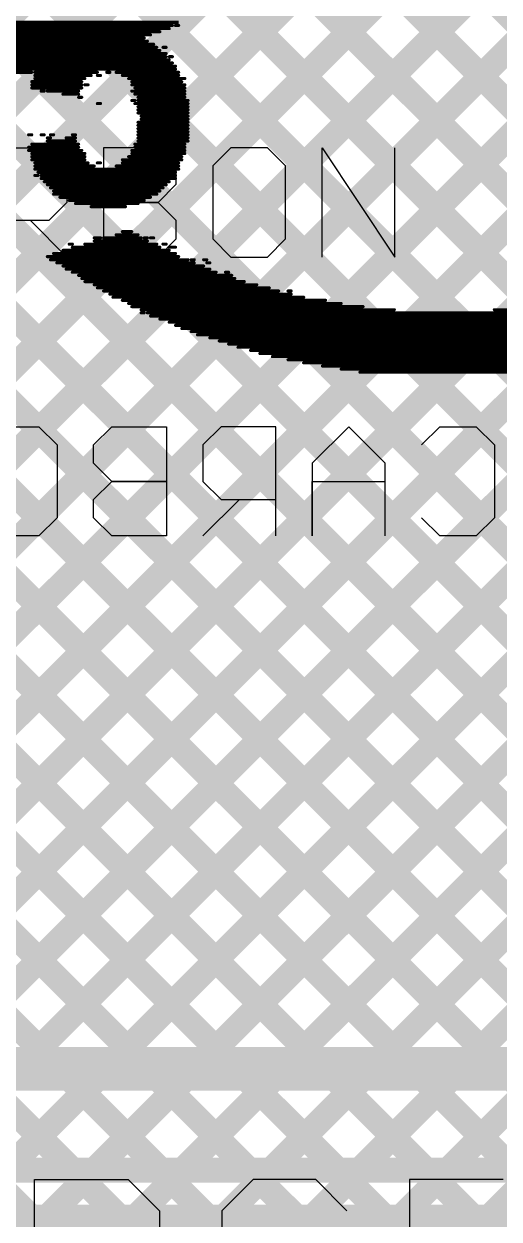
# Model space of a CAD drawing. Header units: millimetres. Extents: x 2.49 to 5.65, y 1.36 to 4.13.
# Drawn here: x 4.1105 to 4.2625, y 2.9293 to 3.3119 of the extents above; entities that cross this region are included whole.
import ezdxf

# ---------------------------------------------------------------- set-up
doc = ezdxf.new("R2010")
doc.units = ezdxf.units.MM
doc.header["$MEASUREMENT"] = 0
for name, color, linetype in [('BottomLayer', 5, 'Continuous'), ('BottomOverlay', 54, 'Continuous'), ('TopLayer', 1, 'Continuous'), ('TopOverlay', 2, 'Continuous')]:
    doc.layers.add(name, color=color, linetype=linetype)

msp = doc.modelspace()

# ---------------------------------------------------------------- linework, layer by layer
at = {"layer": 'BottomLayer', "const_width": 0.008}
for points in [[(3.74286, 2.4135), (5.17836, 3.849)], [(3.65044, 2.4625), (4.97694, 3.789)], [(3.6545, 2.55141), (4.89209, 3.789)], [(3.6545, 2.52313), (4.92037, 3.789)], [(3.6545, 2.55141), (4.89209, 3.789)], [(3.6545, 2.49484), (4.94866, 3.789)], [(3.6545, 2.83426), (4.60924, 3.789)], [(3.6545, 2.80597), (4.63753, 3.789)], [(3.6545, 2.77769), (4.66581, 3.789)], [(3.6545, 2.86254), (4.58096, 3.789)], [(3.6545, 2.5797), (4.8638, 3.789)], [(3.6545, 2.69283), (4.75067, 3.789)], [(3.6545, 2.66455), (4.77895, 3.789)], [(3.6545, 2.63627), (4.80723, 3.789)], [(3.6545, 2.7494), (4.6941, 3.789)], [(3.6545, 2.72112), (4.72238, 3.789)], [(3.6545, 2.60798), (4.83552, 3.789)], [(3.68103, 2.46481), (5.00522, 3.789)], [(3.70046, 2.45595), (5.03351, 3.789)], [(3.7062, 2.4334), (5.06179, 3.789)], [(3.71458, 2.4135), (5.09008, 3.789)], [(3.94571, 3.63448), (4.756, 2.82419)], [(3.93157, 3.62033), (4.756, 2.7959)], [(3.91743, 3.60619), (4.756, 2.76762)], [(3.90328, 3.59205), (4.756, 2.73933)], [(3.88914, 3.57791), (4.756, 2.71105)], [(3.875, 3.56376), (4.756, 2.68276)], [(3.86086, 3.54962), (4.756, 2.65448)], [(3.84671, 3.53548), (4.756, 2.6262)], [(3.83257, 3.52134), (4.756, 2.59791)], [(3.81843, 3.5072), (4.756, 2.56963)], [(3.80429, 3.49305), (4.756, 2.54134)], [(3.79015, 3.47891), (4.756, 2.51306)], [(3.776, 3.46477), (4.756, 2.48477)], [(3.76186, 3.45063), (4.756, 2.45649)], [(3.74772, 3.43649), (4.756, 2.42821)], [(3.73358, 3.42234), (4.756, 2.39992)], [(3.71944, 3.4082), (4.756, 2.37164)], [(3.70529, 3.39406), (4.756, 2.34335)], [(3.69115, 3.37992), (4.756, 2.31507)], [(3.67701, 3.36577), (4.756, 2.28678)]]:
    msp.add_lwpolyline(points, dxfattribs=at)
at = {"layer": 'BottomOverlay'}
for p, q in [((4.10361, 3.18299), (4.11527, 3.18299)), ((4.11527, 3.18299), (4.1211, 3.17716)), ((4.13276, 3.17716), (4.1386, 3.18299)), ((4.1386, 3.18299), (4.15609, 3.18299)), ((4.15609, 3.18299), (4.15609, 3.148)), ((4.17358, 3.18299), (4.16775, 3.17716)), ((4.19108, 3.18299), (4.17358, 3.18299)), ((4.19108, 3.148), (4.19108, 3.18299)), ((4.2144, 3.18299), (4.20274, 3.17133)), ((4.22607, 3.17133), (4.2144, 3.18299)), ((4.23773, 3.17716), (4.24356, 3.18299)), ((4.24356, 3.18299), (4.25523, 3.18299)), ((4.25523, 3.18299), (4.26106, 3.17716)), ((4.1211, 3.17716), (4.1211, 3.15383)), ((4.13276, 3.17133), (4.13276, 3.17716)), ((4.16775, 3.17716), (4.16775, 3.16549)), ((4.26106, 3.17716), (4.26106, 3.15383)), ((4.1386, 3.16549), (4.13276, 3.17133)), ((4.20274, 3.17133), (4.20274, 3.148)), ((4.22607, 3.148), (4.22607, 3.17133)), ((4.13276, 3.15966), (4.1386, 3.16549)), ((4.1386, 3.16549), (4.15609, 3.16549)), ((4.15609, 3.16549), (4.1386, 3.16549)), ((4.16775, 3.16549), (4.17358, 3.15966)), ((4.20274, 3.148), (4.20274, 3.16549)), ((4.20274, 3.16549), (4.22607, 3.16549)), ((4.13276, 3.15383), (4.13276, 3.15966)), ((4.17942, 3.15966), (4.16775, 3.148)), ((4.17358, 3.15966), (4.19108, 3.15966)), ((4.1211, 3.15383), (4.11527, 3.148)), ((4.1386, 3.148), (4.13276, 3.15383)), ((4.24356, 3.148), (4.23773, 3.15383)), ((4.26106, 3.15383), (4.25523, 3.148)), ((4.11527, 3.148), (4.10361, 3.148)), ((4.15609, 3.148), (4.1386, 3.148)), ((4.25523, 3.148), (4.24356, 3.148))]:
    msp.add_line(p, q, dxfattribs=at)
at = {"layer": 'BottomOverlay', "const_width": 0.001}
for points in [[(4.121, 3.30543), (4.152, 3.30543)], [(4.123, 3.30643), (4.15, 3.30643)], [(4.125, 3.30743), (4.148, 3.30743)], [(4.129, 3.30843), (4.144, 3.30843)], [(4.118, 3.30443), (4.119, 3.30443)], [(4.118, 3.30243), (4.156, 3.30243)], [(4.119, 3.30343), (4.154, 3.30343)], [(4.12, 3.30443), (4.153, 3.30443)], [(4.155, 3.30443), (4.156, 3.30443)], [(4.115, 3.29843), (4.159, 3.29843)], [(4.116, 3.30043), (4.157, 3.30043)], [(4.116, 3.29943), (4.158, 3.29943)], [(4.117, 3.30143), (4.156, 3.30143)], [(4.157, 3.30143), (4.158, 3.30143)], [(4.114, 3.29643), (4.134, 3.29643)], [(4.114, 3.29543), (4.132, 3.29543)], [(4.114, 3.29443), (4.13, 3.29443)], [(4.115, 3.29743), (4.159, 3.29743)], [(4.134, 3.29543), (4.135, 3.29543)], [(4.137, 3.29643), (4.138, 3.29643)], [(4.14, 3.29643), (4.16, 3.29643)], [(4.142, 3.29543), (4.16, 3.29543)], [(4.144, 3.29443), (4.162, 3.29443)], [(4.113, 3.29343), (4.129, 3.29343)], [(4.113, 3.29243), (4.129, 3.29243)], [(4.113, 3.29143), (4.129, 3.29143)], [(4.116, 3.29043), (4.117, 3.29043)], [(4.118, 3.29043), (4.128, 3.29043)], [(4.13, 3.29243), (4.131, 3.29243)], [(4.145, 3.29343), (4.161, 3.29343)], [(4.145, 3.29243), (4.162, 3.29243)], [(4.145, 3.29043), (4.162, 3.29043)], [(4.146, 3.29143), (4.162, 3.29143)], [(4.123, 3.28943), (4.128, 3.28943)], [(4.128, 3.28843), (4.129, 3.28843)], [(4.134, 3.28643), (4.135, 3.28643)], [(4.145, 3.28743), (4.146, 3.28743)], [(4.146, 3.28943), (4.162, 3.28943)], [(4.146, 3.28643), (4.163, 3.28643)], [(4.147, 3.28843), (4.162, 3.28843)], [(4.147, 3.28743), (4.163, 3.28743)], [(4.147, 3.28543), (4.163, 3.28543)], [(4.147, 3.28443), (4.163, 3.28443)], [(4.147, 3.28343), (4.163, 3.28343)], [(4.148, 3.28243), (4.163, 3.28243)], [(4.147, 3.28043), (4.163, 3.28043)], [(4.147, 3.27943), (4.163, 3.27943)], [(4.148, 3.28143), (4.163, 3.28143)], [(4.112, 3.27643), (4.113, 3.27643)], [(4.116, 3.27643), (4.117, 3.27643)], [(4.118, 3.27543), (4.119, 3.27543)], [(4.119, 3.27643), (4.12, 3.27643)], [(4.124, 3.27543), (4.127, 3.27543)], [(4.126, 3.27643), (4.127, 3.27643)], [(4.147, 3.27843), (4.163, 3.27843)], [(4.147, 3.27743), (4.163, 3.27743)], [(4.147, 3.27643), (4.163, 3.27643)], [(4.147, 3.27543), (4.163, 3.27543)], [(4.112, 3.27243), (4.128, 3.27243)], [(4.112, 3.27143), (4.129, 3.27143)], [(4.113, 3.27343), (4.128, 3.27343)], [(4.118, 3.27443), (4.127, 3.27443)], [(4.145, 3.27143), (4.162, 3.27143)], [(4.146, 3.27343), (4.162, 3.27343)], [(4.146, 3.27243), (4.162, 3.27243)], [(4.147, 3.27443), (4.163, 3.27443)], [(4.113, 3.27043), (4.13, 3.27043)], [(4.113, 3.26943), (4.13, 3.26943)], [(4.113, 3.26843), (4.13, 3.26843)], [(4.114, 3.26743), (4.131, 3.26743)], [(4.134, 3.26743), (4.135, 3.26743)], [(4.142, 3.26843), (4.161, 3.26843)], [(4.142, 3.26743), (4.16, 3.26743)], [(4.144, 3.26943), (4.161, 3.26943)], [(4.145, 3.27043), (4.162, 3.27043)], [(4.114, 3.26643), (4.133, 3.26643)], [(4.114, 3.26543), (4.16, 3.26543)], [(4.114, 3.26343), (4.115, 3.26343)], [(4.115, 3.26443), (4.159, 3.26443)], [(4.116, 3.26343), (4.159, 3.26343)], [(4.14, 3.26643), (4.16, 3.26643)], [(4.116, 3.26243), (4.159, 3.26243)], [(4.117, 3.26143), (4.157, 3.26143)], [(4.118, 3.26043), (4.156, 3.26043)], [(4.119, 3.25943), (4.155, 3.25943)], [(4.12, 3.25843), (4.154, 3.25843)], [(4.12, 3.25743), (4.153, 3.25743)], [(4.122, 3.25643), (4.151, 3.25643)], [(4.125, 3.25543), (4.149, 3.25543)], [(4.127, 3.25443), (4.147, 3.25443)], [(4.132, 3.25343), (4.143, 3.25343)], [(4.14, 3.24443), (4.147, 3.24443)], [(4.142, 3.24543), (4.145, 3.24543)], [(4.125, 3.24143), (4.126, 3.24143)], [(4.126, 3.24043), (4.154, 3.24043)], [(4.13, 3.24143), (4.153, 3.24143)], [(4.133, 3.24343), (4.135, 3.24343)], [(4.133, 3.24243), (4.15, 3.24243)], [(4.136, 3.24343), (4.148, 3.24343)], [(4.149, 3.24343), (4.15, 3.24343)], [(4.151, 3.24343), (4.152, 3.24343)], [(4.155, 3.24143), (4.156, 3.24143)], [(4.157, 3.24043), (4.159, 3.24043)], [(4.118, 3.23743), (4.16, 3.23743)], [(4.119, 3.23643), (4.163, 3.23643)], [(4.12, 3.23843), (4.159, 3.23843)], [(4.123, 3.23943), (4.157, 3.23943)], [(4.164, 3.23643), (4.165, 3.23643)], [(4.168, 3.23643), (4.169, 3.23643)], [(4.121, 3.23543), (4.165, 3.23543)], [(4.123, 3.23443), (4.168, 3.23443)], [(4.124, 3.23343), (4.17, 3.23343)], [(4.169, 3.23543), (4.17, 3.23543)], [(4.126, 3.23243), (4.172, 3.23243)], [(4.128, 3.23143), (4.177, 3.23143)], [(4.129, 3.23043), (4.178, 3.23043)], [(4.13, 3.22943), (4.181, 3.22943)], [(4.175, 3.23243), (4.176, 3.23243)], [(4.133, 3.22843), (4.185, 3.22843)], [(4.134, 3.22743), (4.189, 3.22743)], [(4.136, 3.22643), (4.192, 3.22643)], [(4.138, 3.22543), (4.196, 3.22543)], [(4.195, 3.22643), (4.196, 3.22643)], [(4.139, 3.22443), (4.2, 3.22443)], [(4.142, 3.22343), (4.207, 3.22343)], [(4.144, 3.22243), (4.212, 3.22243)], [(4.145, 3.22143), (4.219, 3.22143)], [(4.148, 3.22043), (4.229, 3.22043)], [(4.148, 3.21943), (4.149, 3.21943)], [(4.15, 3.21943), (4.339, 3.21943)], [(4.151, 3.21843), (4.337, 3.21843)], [(4.154, 3.21743), (4.335, 3.21743)], [(4.261, 3.22043), (4.342, 3.22043)], [(4.157, 3.21643), (4.333, 3.21643)], [(4.159, 3.21543), (4.33, 3.21543)], [(4.161, 3.21443), (4.327, 3.21443)], [(4.164, 3.21343), (4.325, 3.21343)], [(4.166, 3.21243), (4.322, 3.21243)], [(4.17, 3.21143), (4.319, 3.21143)], [(4.173, 3.21043), (4.316, 3.21043)], [(4.176, 3.20943), (4.313, 3.20943)], [(4.179, 3.20843), (4.31, 3.20843)], [(4.183, 3.20743), (4.306, 3.20743)], [(4.186, 3.20643), (4.303, 3.20643)], [(4.19, 3.20543), (4.299, 3.20543)], [(4.195, 3.20443), (4.295, 3.20443)], [(4.2, 3.20343), (4.289, 3.20343)], [(4.206, 3.20243), (4.283, 3.20243)], [(4.212, 3.20143), (4.277, 3.20143)], [(4.218, 3.20043), (4.27, 3.20043)]]:
    msp.add_lwpolyline(points, dxfattribs=at)
at = {"layer": 'BottomOverlay', "const_width": 0.0005}
for points in [[(4.12075, 3.30543, 1), (4.12125, 3.30543, 1)], [(4.12275, 3.30643, 1), (4.12325, 3.30643, 1)], [(4.12475, 3.30743, 1), (4.12525, 3.30743, 1)], [(4.12875, 3.30843, 1), (4.12925, 3.30843, 1)], [(4.14375, 3.30843, 1), (4.14425, 3.30843, 1)], [(4.14775, 3.30743, 1), (4.14825, 3.30743, 1)], [(4.14975, 3.30643, 1), (4.15025, 3.30643, 1)], [(4.15175, 3.30543, 1), (4.15225, 3.30543, 1)], [(4.11775, 3.30443, 1), (4.11825, 3.30443, 1)], [(4.11775, 3.30243, 1), (4.11825, 3.30243, 1)], [(4.11875, 3.30443, 1), (4.11925, 3.30443, 1)], [(4.11875, 3.30343, 1), (4.11925, 3.30343, 1)], [(4.11975, 3.30443, 1), (4.12025, 3.30443, 1)], [(4.15275, 3.30443, 1), (4.15325, 3.30443, 1)], [(4.15375, 3.30343, 1), (4.15425, 3.30343, 1)], [(4.15475, 3.30443, 1), (4.15525, 3.30443, 1)], [(4.15575, 3.30443, 1), (4.15625, 3.30443, 1)], [(4.15575, 3.30243, 1), (4.15625, 3.30243, 1)], [(4.11475, 3.29843, 1), (4.11525, 3.29843, 1)], [(4.11575, 3.30043, 1), (4.11625, 3.30043, 1)], [(4.11575, 3.29943, 1), (4.11625, 3.29943, 1)], [(4.11675, 3.30143, 1), (4.11725, 3.30143, 1)], [(4.15575, 3.30143, 1), (4.15625, 3.30143, 1)], [(4.15675, 3.30143, 1), (4.15725, 3.30143, 1)], [(4.15675, 3.30043, 1), (4.15725, 3.30043, 1)], [(4.15775, 3.30143, 1), (4.15825, 3.30143, 1)], [(4.15775, 3.29943, 1), (4.15825, 3.29943, 1)], [(4.15875, 3.29843, 1), (4.15925, 3.29843, 1)], [(4.11375, 3.29643, 1), (4.11425, 3.29643, 1)], [(4.11375, 3.29543, 1), (4.11425, 3.29543, 1)], [(4.11375, 3.29443, 1), (4.11425, 3.29443, 1)], [(4.11475, 3.29743, 1), (4.11525, 3.29743, 1)], [(4.12975, 3.29443, 1), (4.13025, 3.29443, 1)], [(4.13175, 3.29543, 1), (4.13225, 3.29543, 1)], [(4.13375, 3.29643, 1), (4.13425, 3.29643, 1)], [(4.13375, 3.29543, 1), (4.13425, 3.29543, 1)], [(4.13475, 3.29543, 1), (4.13525, 3.29543, 1)], [(4.13675, 3.29643, 1), (4.13725, 3.29643, 1)], [(4.13775, 3.29643, 1), (4.13825, 3.29643, 1)], [(4.13975, 3.29643, 1), (4.14025, 3.29643, 1)], [(4.14175, 3.29543, 1), (4.14225, 3.29543, 1)], [(4.14375, 3.29443, 1), (4.14425, 3.29443, 1)], [(4.15875, 3.29743, 1), (4.15925, 3.29743, 1)], [(4.15975, 3.29643, 1), (4.16025, 3.29643, 1)], [(4.15975, 3.29543, 1), (4.16025, 3.29543, 1)], [(4.16175, 3.29443, 1), (4.16225, 3.29443, 1)], [(4.11275, 3.29343, 1), (4.11325, 3.29343, 1)], [(4.11275, 3.29243, 1), (4.11325, 3.29243, 1)], [(4.11275, 3.29143, 1), (4.11325, 3.29143, 1)], [(4.11575, 3.29043, 1), (4.11625, 3.29043, 1)], [(4.11675, 3.29043, 1), (4.11725, 3.29043, 1)], [(4.11775, 3.29043, 1), (4.11825, 3.29043, 1)], [(4.12775, 3.29043, 1), (4.12825, 3.29043, 1)], [(4.12875, 3.29343, 1), (4.12925, 3.29343, 1)], [(4.12875, 3.29243, 1), (4.12925, 3.29243, 1)], [(4.12875, 3.29143, 1), (4.12925, 3.29143, 1)], [(4.12975, 3.29243, 1), (4.13025, 3.29243, 1)], [(4.13075, 3.29243, 1), (4.13125, 3.29243, 1)], [(4.14475, 3.29343, 1), (4.14525, 3.29343, 1)], [(4.14475, 3.29243, 1), (4.14525, 3.29243, 1)], [(4.14475, 3.29043, 1), (4.14525, 3.29043, 1)], [(4.14575, 3.29143, 1), (4.14625, 3.29143, 1)], [(4.16075, 3.29343, 1), (4.16125, 3.29343, 1)], [(4.16175, 3.29243, 1), (4.16225, 3.29243, 1)], [(4.16175, 3.29143, 1), (4.16225, 3.29143, 1)], [(4.16175, 3.29043, 1), (4.16225, 3.29043, 1)], [(4.12275, 3.28943, 1), (4.12325, 3.28943, 1)], [(4.12775, 3.28943, 1), (4.12825, 3.28943, 1)], [(4.12775, 3.28843, 1), (4.12825, 3.28843, 1)], [(4.12875, 3.28843, 1), (4.12925, 3.28843, 1)], [(4.13375, 3.28643, 1), (4.13425, 3.28643, 1)], [(4.13475, 3.28643, 1), (4.13525, 3.28643, 1)], [(4.14475, 3.28743, 1), (4.14525, 3.28743, 1)], [(4.14575, 3.28943, 1), (4.14625, 3.28943, 1)], [(4.14575, 3.28743, 1), (4.14625, 3.28743, 1)], [(4.14575, 3.28643, 1), (4.14625, 3.28643, 1)], [(4.14675, 3.28843, 1), (4.14725, 3.28843, 1)], [(4.14675, 3.28743, 1), (4.14725, 3.28743, 1)], [(4.16175, 3.28943, 1), (4.16225, 3.28943, 1)], [(4.16175, 3.28843, 1), (4.16225, 3.28843, 1)], [(4.16275, 3.28743, 1), (4.16325, 3.28743, 1)], [(4.16275, 3.28643, 1), (4.16325, 3.28643, 1)], [(4.14675, 3.28543, 1), (4.14725, 3.28543, 1)], [(4.14675, 3.28443, 1), (4.14725, 3.28443, 1)], [(4.14675, 3.28343, 1), (4.14725, 3.28343, 1)], [(4.14775, 3.28243, 1), (4.14825, 3.28243, 1)], [(4.16275, 3.28543, 1), (4.16325, 3.28543, 1)], [(4.16275, 3.28443, 1), (4.16325, 3.28443, 1)], [(4.16275, 3.28343, 1), (4.16325, 3.28343, 1)], [(4.16275, 3.28243, 1), (4.16325, 3.28243, 1)], [(4.14675, 3.28043, 1), (4.14725, 3.28043, 1)], [(4.14675, 3.27943, 1), (4.14725, 3.27943, 1)], [(4.14775, 3.28143, 1), (4.14825, 3.28143, 1)], [(4.16275, 3.28143, 1), (4.16325, 3.28143, 1)], [(4.16275, 3.28043, 1), (4.16325, 3.28043, 1)], [(4.16275, 3.27943, 1), (4.16325, 3.27943, 1)], [(4.11175, 3.27643, 1), (4.11225, 3.27643, 1)], [(4.11275, 3.27643, 1), (4.11325, 3.27643, 1)], [(4.11575, 3.27643, 1), (4.11625, 3.27643, 1)], [(4.11675, 3.27643, 1), (4.11725, 3.27643, 1)], [(4.11775, 3.27543, 1), (4.11825, 3.27543, 1)], [(4.11875, 3.27643, 1), (4.11925, 3.27643, 1)], [(4.11875, 3.27543, 1), (4.11925, 3.27543, 1)], [(4.11975, 3.27643, 1), (4.12025, 3.27643, 1)], [(4.12375, 3.27543, 1), (4.12425, 3.27543, 1)], [(4.12575, 3.27643, 1), (4.12625, 3.27643, 1)], [(4.12675, 3.27643, 1), (4.12725, 3.27643, 1)], [(4.12675, 3.27543, 1), (4.12725, 3.27543, 1)], [(4.14675, 3.27843, 1), (4.14725, 3.27843, 1)], [(4.14675, 3.27743, 1), (4.14725, 3.27743, 1)], [(4.14675, 3.27643, 1), (4.14725, 3.27643, 1)], [(4.14675, 3.27543, 1), (4.14725, 3.27543, 1)], [(4.16275, 3.27843, 1), (4.16325, 3.27843, 1)], [(4.16275, 3.27743, 1), (4.16325, 3.27743, 1)], [(4.16275, 3.27643, 1), (4.16325, 3.27643, 1)], [(4.16275, 3.27543, 1), (4.16325, 3.27543, 1)], [(4.11175, 3.27243, 1), (4.11225, 3.27243, 1)], [(4.11175, 3.27143, 1), (4.11225, 3.27143, 1)], [(4.11275, 3.27343, 1), (4.11325, 3.27343, 1)], [(4.11775, 3.27443, 1), (4.11825, 3.27443, 1)], [(4.12675, 3.27443, 1), (4.12725, 3.27443, 1)], [(4.12775, 3.27343, 1), (4.12825, 3.27343, 1)], [(4.12775, 3.27243, 1), (4.12825, 3.27243, 1)], [(4.12875, 3.27143, 1), (4.12925, 3.27143, 1)], [(4.14475, 3.27143, 1), (4.14525, 3.27143, 1)], [(4.14575, 3.27343, 1), (4.14625, 3.27343, 1)], [(4.14575, 3.27243, 1), (4.14625, 3.27243, 1)], [(4.14675, 3.27443, 1), (4.14725, 3.27443, 1)], [(4.16175, 3.27343, 1), (4.16225, 3.27343, 1)], [(4.16175, 3.27243, 1), (4.16225, 3.27243, 1)], [(4.16175, 3.27143, 1), (4.16225, 3.27143, 1)], [(4.16275, 3.27443, 1), (4.16325, 3.27443, 1)], [(4.11275, 3.27043, 1), (4.11325, 3.27043, 1)], [(4.11275, 3.26943, 1), (4.11325, 3.26943, 1)], [(4.11275, 3.26843, 1), (4.11325, 3.26843, 1)], [(4.11375, 3.26743, 1), (4.11425, 3.26743, 1)], [(4.12975, 3.27043, 1), (4.13025, 3.27043, 1)], [(4.12975, 3.26943, 1), (4.13025, 3.26943, 1)], [(4.12975, 3.26843, 1), (4.13025, 3.26843, 1)], [(4.13075, 3.26743, 1), (4.13125, 3.26743, 1)], [(4.13375, 3.26743, 1), (4.13425, 3.26743, 1)], [(4.13475, 3.26743, 1), (4.13525, 3.26743, 1)], [(4.14175, 3.26843, 1), (4.14225, 3.26843, 1)], [(4.14175, 3.26743, 1), (4.14225, 3.26743, 1)], [(4.14375, 3.26943, 1), (4.14425, 3.26943, 1)], [(4.14475, 3.27043, 1), (4.14525, 3.27043, 1)], [(4.15975, 3.26743, 1), (4.16025, 3.26743, 1)], [(4.16075, 3.26943, 1), (4.16125, 3.26943, 1)], [(4.16075, 3.26843, 1), (4.16125, 3.26843, 1)], [(4.16175, 3.27043, 1), (4.16225, 3.27043, 1)], [(4.11375, 3.26643, 1), (4.11425, 3.26643, 1)], [(4.11375, 3.26543, 1), (4.11425, 3.26543, 1)], [(4.11375, 3.26343, 1), (4.11425, 3.26343, 1)], [(4.11475, 3.26443, 1), (4.11525, 3.26443, 1)], [(4.11475, 3.26343, 1), (4.11525, 3.26343, 1)], [(4.11575, 3.26343, 1), (4.11625, 3.26343, 1)], [(4.13275, 3.26643, 1), (4.13325, 3.26643, 1)], [(4.13975, 3.26643, 1), (4.14025, 3.26643, 1)], [(4.15875, 3.26443, 1), (4.15925, 3.26443, 1)], [(4.15875, 3.26343, 1), (4.15925, 3.26343, 1)], [(4.15975, 3.26643, 1), (4.16025, 3.26643, 1)], [(4.15975, 3.26543, 1), (4.16025, 3.26543, 1)], [(4.11575, 3.26243, 1), (4.11625, 3.26243, 1)], [(4.11675, 3.26143, 1), (4.11725, 3.26143, 1)], [(4.11775, 3.26043, 1), (4.11825, 3.26043, 1)], [(4.11875, 3.25943, 1), (4.11925, 3.25943, 1)], [(4.15475, 3.25943, 1), (4.15525, 3.25943, 1)], [(4.15575, 3.26043, 1), (4.15625, 3.26043, 1)], [(4.15675, 3.26143, 1), (4.15725, 3.26143, 1)], [(4.15875, 3.26243, 1), (4.15925, 3.26243, 1)], [(4.11975, 3.25843, 1), (4.12025, 3.25843, 1)], [(4.11975, 3.25743, 1), (4.12025, 3.25743, 1)], [(4.12175, 3.25643, 1), (4.12225, 3.25643, 1)], [(4.15075, 3.25643, 1), (4.15125, 3.25643, 1)], [(4.15275, 3.25743, 1), (4.15325, 3.25743, 1)], [(4.15375, 3.25843, 1), (4.15425, 3.25843, 1)], [(4.12475, 3.25543, 1), (4.12525, 3.25543, 1)], [(4.12675, 3.25443, 1), (4.12725, 3.25443, 1)], [(4.13175, 3.25343, 1), (4.13225, 3.25343, 1)], [(4.14275, 3.25343, 1), (4.14325, 3.25343, 1)], [(4.14675, 3.25443, 1), (4.14725, 3.25443, 1)], [(4.14875, 3.25543, 1), (4.14925, 3.25543, 1)], [(4.13975, 3.24443, 1), (4.14025, 3.24443, 1)], [(4.14175, 3.24543, 1), (4.14225, 3.24543, 1)], [(4.14475, 3.24543, 1), (4.14525, 3.24543, 1)], [(4.14675, 3.24443, 1), (4.14725, 3.24443, 1)], [(4.12475, 3.24143, 1), (4.12525, 3.24143, 1)], [(4.12575, 3.24143, 1), (4.12625, 3.24143, 1)], [(4.12575, 3.24043, 1), (4.12625, 3.24043, 1)], [(4.12975, 3.24143, 1), (4.13025, 3.24143, 1)], [(4.13275, 3.24343, 1), (4.13325, 3.24343, 1)], [(4.13275, 3.24243, 1), (4.13325, 3.24243, 1)], [(4.13475, 3.24343, 1), (4.13525, 3.24343, 1)], [(4.13575, 3.24343, 1), (4.13625, 3.24343, 1)], [(4.14775, 3.24343, 1), (4.14825, 3.24343, 1)], [(4.14875, 3.24343, 1), (4.14925, 3.24343, 1)], [(4.14975, 3.24343, 1), (4.15025, 3.24343, 1)], [(4.14975, 3.24243, 1), (4.15025, 3.24243, 1)], [(4.15075, 3.24343, 1), (4.15125, 3.24343, 1)], [(4.15175, 3.24343, 1), (4.15225, 3.24343, 1)], [(4.15275, 3.24143, 1), (4.15325, 3.24143, 1)], [(4.15375, 3.24043, 1), (4.15425, 3.24043, 1)], [(4.15475, 3.24143, 1), (4.15525, 3.24143, 1)], [(4.15575, 3.24143, 1), (4.15625, 3.24143, 1)], [(4.15675, 3.24043, 1), (4.15725, 3.24043, 1)], [(4.15875, 3.24043, 1), (4.15925, 3.24043, 1)], [(4.11775, 3.23743, 1), (4.11825, 3.23743, 1)], [(4.11875, 3.23643, 1), (4.11925, 3.23643, 1)], [(4.11975, 3.23843, 1), (4.12025, 3.23843, 1)], [(4.12275, 3.23943, 1), (4.12325, 3.23943, 1)], [(4.15675, 3.23943, 1), (4.15725, 3.23943, 1)], [(4.15875, 3.23843, 1), (4.15925, 3.23843, 1)], [(4.15975, 3.23743, 1), (4.16025, 3.23743, 1)], [(4.16275, 3.23643, 1), (4.16325, 3.23643, 1)], [(4.16375, 3.23643, 1), (4.16425, 3.23643, 1)], [(4.16475, 3.23643, 1), (4.16525, 3.23643, 1)], [(4.16775, 3.23643, 1), (4.16825, 3.23643, 1)], [(4.16875, 3.23643, 1), (4.16925, 3.23643, 1)], [(4.12075, 3.23543, 1), (4.12125, 3.23543, 1)], [(4.12275, 3.23443, 1), (4.12325, 3.23443, 1)], [(4.12375, 3.23343, 1), (4.12425, 3.23343, 1)], [(4.16475, 3.23543, 1), (4.16525, 3.23543, 1)], [(4.16775, 3.23443, 1), (4.16825, 3.23443, 1)], [(4.16875, 3.23543, 1), (4.16925, 3.23543, 1)], [(4.16975, 3.23543, 1), (4.17025, 3.23543, 1)], [(4.16975, 3.23343, 1), (4.17025, 3.23343, 1)], [(4.12575, 3.23243, 1), (4.12625, 3.23243, 1)], [(4.12775, 3.23143, 1), (4.12825, 3.23143, 1)], [(4.12875, 3.23043, 1), (4.12925, 3.23043, 1)], [(4.12975, 3.22943, 1), (4.13025, 3.22943, 1)], [(4.17175, 3.23243, 1), (4.17225, 3.23243, 1)], [(4.17475, 3.23243, 1), (4.17525, 3.23243, 1)], [(4.17575, 3.23243, 1), (4.17625, 3.23243, 1)], [(4.17675, 3.23143, 1), (4.17725, 3.23143, 1)], [(4.17775, 3.23043, 1), (4.17825, 3.23043, 1)], [(4.18075, 3.22943, 1), (4.18125, 3.22943, 1)], [(4.13275, 3.22843, 1), (4.13325, 3.22843, 1)], [(4.13375, 3.22743, 1), (4.13425, 3.22743, 1)], [(4.13575, 3.22643, 1), (4.13625, 3.22643, 1)], [(4.13775, 3.22543, 1), (4.13825, 3.22543, 1)], [(4.18475, 3.22843, 1), (4.18525, 3.22843, 1)], [(4.18875, 3.22743, 1), (4.18925, 3.22743, 1)], [(4.19175, 3.22643, 1), (4.19225, 3.22643, 1)], [(4.19475, 3.22643, 1), (4.19525, 3.22643, 1)], [(4.19575, 3.22643, 1), (4.19625, 3.22643, 1)], [(4.19575, 3.22543, 1), (4.19625, 3.22543, 1)], [(4.13875, 3.22443, 1), (4.13925, 3.22443, 1)], [(4.14175, 3.22343, 1), (4.14225, 3.22343, 1)], [(4.14375, 3.22243, 1), (4.14425, 3.22243, 1)], [(4.14475, 3.22143, 1), (4.14525, 3.22143, 1)], [(4.19975, 3.22443, 1), (4.20025, 3.22443, 1)], [(4.20675, 3.22343, 1), (4.20725, 3.22343, 1)], [(4.21175, 3.22243, 1), (4.21225, 3.22243, 1)], [(4.21875, 3.22143, 1), (4.21925, 3.22143, 1)], [(4.14775, 3.22043, 1), (4.14825, 3.22043, 1)], [(4.14775, 3.21943, 1), (4.14825, 3.21943, 1)], [(4.14875, 3.21943, 1), (4.14925, 3.21943, 1)], [(4.14975, 3.21943, 1), (4.15025, 3.21943, 1)], [(4.15075, 3.21843, 1), (4.15125, 3.21843, 1)], [(4.15375, 3.21743, 1), (4.15425, 3.21743, 1)], [(4.22875, 3.22043, 1), (4.22925, 3.22043, 1)], [(4.26075, 3.22043, 1), (4.26125, 3.22043, 1)], [(4.15675, 3.21643, 1), (4.15725, 3.21643, 1)], [(4.15875, 3.21543, 1), (4.15925, 3.21543, 1)], [(4.16075, 3.21443, 1), (4.16125, 3.21443, 1)], [(4.16375, 3.21343, 1), (4.16425, 3.21343, 1)], [(4.16575, 3.21243, 1), (4.16625, 3.21243, 1)], [(4.16975, 3.21143, 1), (4.17025, 3.21143, 1)], [(4.17275, 3.21043, 1), (4.17325, 3.21043, 1)], [(4.17575, 3.20943, 1), (4.17625, 3.20943, 1)], [(4.17875, 3.20843, 1), (4.17925, 3.20843, 1)], [(4.18275, 3.20743, 1), (4.18325, 3.20743, 1)], [(4.18575, 3.20643, 1), (4.18625, 3.20643, 1)], [(4.18975, 3.20543, 1), (4.19025, 3.20543, 1)], [(4.19475, 3.20443, 1), (4.19525, 3.20443, 1)], [(4.19975, 3.20343, 1), (4.20025, 3.20343, 1)], [(4.20575, 3.20243, 1), (4.20625, 3.20243, 1)], [(4.21175, 3.20143, 1), (4.21225, 3.20143, 1)], [(4.21775, 3.20043, 1), (4.21825, 3.20043, 1)]]:
    msp.add_lwpolyline(points, format="xyb", close=True, dxfattribs=at)
at = {"layer": 'TopLayer'}
for points, const_width in [([(3.73307, 3.338), (4.12611, 2.94496)], 0.008), ([(3.73692, 2.94496), (4.12996, 3.338)], 0.008), ([(3.76135, 3.338), (4.1544, 2.94496)], 0.008), ([(3.7652, 2.94496), (4.15824, 3.338)], 0.008), ([(3.78964, 3.338), (4.18268, 2.94496)], 0.008), ([(3.79348, 2.94496), (4.18653, 3.338)], 0.008), ([(3.81792, 3.338), (4.21096, 2.94496)], 0.008), ([(3.82177, 2.94496), (4.21481, 3.338)], 0.008), ([(3.8462, 3.338), (4.23925, 2.94496)], 0.008), ([(3.85005, 2.94496), (4.2431, 3.338)], 0.008), ([(3.87449, 3.338), (4.26753, 2.94496)], 0.008), ([(3.87834, 2.94496), (4.27138, 3.338)], 0.008), ([(3.90277, 3.338), (4.29582, 2.94496)], 0.008), ([(3.90662, 2.94496), (4.29967, 3.338)], 0.008), ([(3.93106, 3.338), (4.3241, 2.94496)], 0.008), ([(3.93491, 2.94496), (4.32795, 3.338)], 0.008), ([(3.95934, 3.338), (4.35239, 2.94496)], 0.008), ([(3.96319, 2.94496), (4.35623, 3.338)], 0.008), ([(3.98763, 3.338), (4.38067, 2.94496)], 0.008), ([(3.99147, 2.94496), (4.38452, 3.338)], 0.008), ([(4.01591, 3.338), (4.40895, 2.94496)], 0.008), ([(4.0442, 3.338), (4.43724, 2.94496)], 0.008), ([(4.07248, 3.338), (4.46552, 2.94496)], 0.008), ([(4.10076, 3.338), (4.49381, 2.94496)], 0.008), ([(4.12905, 3.338), (4.52209, 2.94496)], 0.008), ([(4.15733, 3.338), (4.55038, 2.94496)], 0.008), ([(4.18562, 3.338), (4.57866, 2.94496)], 0.008), ([(4.2139, 3.338), (4.60694, 2.94496)], 0.008), ([(4.24219, 3.338), (4.63523, 2.94496)], 0.008), ([(4.01976, 2.94496), (4.40488, 3.33008)], 0.008), ([(4.04804, 2.94496), (4.41902, 3.31594)], 0.008), ([(4.04804, 2.94496), (4.41902, 3.31594)], 0.008), ([(4.07633, 2.94496), (4.43316, 3.30179)], 0.008), ([(4.10461, 2.94496), (4.44731, 3.28765)], 0.008), ([(4.1329, 2.94496), (4.46145, 3.27351)], 0.008), ([(4.16118, 2.94496), (4.47559, 3.25937)], 0.008), ([(4.18946, 2.94496), (4.48973, 3.24523)], 0.008), ([(4.21775, 2.94496), (4.50388, 3.23108)], 0.008), ([(4.24603, 2.94496), (4.51802, 3.21694)], 0.008), ([(3.69546, 2.94496), (5.0929, 2.94496)], 0.008), ([(3.69546, 2.92146), (5.12831, 2.92146)], 0.025)]:
    msp.add_lwpolyline(points, dxfattribs=dict(at, const_width=const_width))
at = {"layer": 'TopLayer', "const_width": 0.004}
for points in [[(4.12411, 2.94496, 1), (4.12811, 2.94496, 1)], [(4.1309, 2.94496, 1), (4.1349, 2.94496, 1)], [(4.1524, 2.94496, 1), (4.1564, 2.94496, 1)], [(4.15918, 2.94496, 1), (4.16318, 2.94496, 1)], [(4.18068, 2.94496, 1), (4.18468, 2.94496, 1)], [(4.18746, 2.94496, 1), (4.19146, 2.94496, 1)], [(4.20896, 2.94496, 1), (4.21296, 2.94496, 1)], [(4.21575, 2.94496, 1), (4.21975, 2.94496, 1)], [(4.23725, 2.94496, 1), (4.24125, 2.94496, 1)], [(4.24403, 2.94496, 1), (4.24803, 2.94496, 1)]]:
    msp.add_lwpolyline(points, format="xyb", close=True, dxfattribs=at)
at = {"layer": 'TopOverlay'}
for p, q in [((4.10092, 3.27228), (4.11842, 3.27228)), ((4.11842, 3.27228), (4.12425, 3.26645)), ((4.13591, 3.27228), (4.13591, 3.23729)), ((4.1534, 3.27228), (4.13591, 3.27228)), ((4.15924, 3.26645), (4.1534, 3.27228)), ((4.17673, 3.27228), (4.1709, 3.26645)), ((4.18839, 3.27228), (4.17673, 3.27228)), ((4.19422, 3.26645), (4.18839, 3.27228)), ((4.20589, 3.23729), (4.20589, 3.27228)), ((4.20589, 3.27228), (4.22921, 3.23729)), ((4.22921, 3.23729), (4.22921, 3.27228)), ((4.12425, 3.26645), (4.12425, 3.25479)), ((4.15924, 3.26062), (4.15924, 3.26645)), ((4.1709, 3.26645), (4.1709, 3.24312)), ((4.19422, 3.24312), (4.19422, 3.26645)), ((4.1534, 3.25479), (4.15924, 3.26062)), ((4.12425, 3.25479), (4.11842, 3.24895)), ((4.1534, 3.25479), (4.13591, 3.25479)), ((4.13591, 3.25479), (4.1534, 3.25479)), ((4.15924, 3.24895), (4.1534, 3.25479)), ((4.11842, 3.24895), (4.10092, 3.24895)), ((4.11258, 3.24895), (4.12425, 3.23729)), ((4.15924, 3.24312), (4.15924, 3.24895)), ((4.1534, 3.23729), (4.15924, 3.24312)), ((4.1709, 3.24312), (4.17673, 3.23729)), ((4.18839, 3.23729), (4.19422, 3.24312)), ((4.13591, 3.23729), (4.1534, 3.23729)), ((4.17673, 3.23729), (4.18839, 3.23729)), ((4.11387, 2.882), (4.11387, 2.94198)), ((4.11387, 2.94198), (4.14386, 2.94198)), ((4.14386, 2.94198), (4.15386, 2.93198)), ((4.18385, 2.94198), (4.17385, 2.93198)), ((4.20384, 2.94198), (4.18385, 2.94198)), ((4.21384, 2.93198), (4.20384, 2.94198)), ((4.23383, 2.94198), (4.23383, 2.882)), ((4.26382, 2.94198), (4.23383, 2.94198)), ((4.15386, 2.93198), (4.15386, 2.91199)), ((4.17385, 2.93198), (4.17385, 2.892))]:
    msp.add_line(p, q, dxfattribs=at)
for points, const_width in [([(3.969, 3.31143), (4.158, 3.31143)], 0.001), ([(3.971, 3.31043), (4.157, 3.31043)], 0.001), ([(3.973, 3.30943), (4.154, 3.30943)], 0.001), ([(4.079, 3.31243), (4.16, 3.31243)], 0.001), ([(4.159, 3.31143), (4.16, 3.31143)], 0.001), ([(3.975, 3.30843), (4.151, 3.30843)], 0.001), ([(3.978, 3.30743), (4.149, 3.30743)], 0.001), ([(3.981, 3.30643), (4.147, 3.30643)], 0.001), ([(3.983, 3.30543), (4.144, 3.30543)], 0.001), ([(3.986, 3.30443), (4.142, 3.30443)], 0.001), ([(3.989, 3.30343), (4.138, 3.30343)], 0.001), ([(3.992, 3.30243), (4.135, 3.30243)], 0.001), ([(3.995, 3.30143), (4.132, 3.30143)], 0.001), ([(3.998, 3.30043), (4.129, 3.30043)], 0.001), ([(4.002, 3.29943), (4.125, 3.29943)], 0.001), ([(4.005, 3.29843), (4.122, 3.29843)], 0.001), ([(4.009, 3.29743), (4.118, 3.29743)], 0.001), ([(4.013, 3.29643), (4.113, 3.29643)], 0.001), ([(3.70343, 2.97743), (4.56857, 2.97743)], 0.014)]:
    msp.add_lwpolyline(points, dxfattribs=dict(at, const_width=const_width))
at = {"layer": 'TopOverlay', "const_width": 0.0005}
for points in [[(4.15375, 3.30943, 1), (4.15425, 3.30943, 1)], [(4.15675, 3.31043, 1), (4.15725, 3.31043, 1)], [(4.15775, 3.31143, 1), (4.15825, 3.31143, 1)], [(4.15875, 3.31143, 1), (4.15925, 3.31143, 1)], [(4.15975, 3.31143, 1), (4.16025, 3.31143, 1)], [(4.14375, 3.30543, 1), (4.14425, 3.30543, 1)], [(4.14675, 3.30643, 1), (4.14725, 3.30643, 1)], [(4.14875, 3.30743, 1), (4.14925, 3.30743, 1)], [(4.15075, 3.30843, 1), (4.15125, 3.30843, 1)], [(4.13475, 3.30243, 1), (4.13525, 3.30243, 1)], [(4.13775, 3.30343, 1), (4.13825, 3.30343, 1)], [(4.14175, 3.30443, 1), (4.14225, 3.30443, 1)], [(4.12175, 3.29843, 1), (4.12225, 3.29843, 1)], [(4.12475, 3.29943, 1), (4.12525, 3.29943, 1)], [(4.12875, 3.30043, 1), (4.12925, 3.30043, 1)], [(4.13175, 3.30143, 1), (4.13225, 3.30143, 1)], [(4.11275, 3.29643, 1), (4.11325, 3.29643, 1)], [(4.11775, 3.29743, 1), (4.11825, 3.29743, 1)]]:
    msp.add_lwpolyline(points, format="xyb", close=True, dxfattribs=at)

doc.saveas('drawing.dxf')
